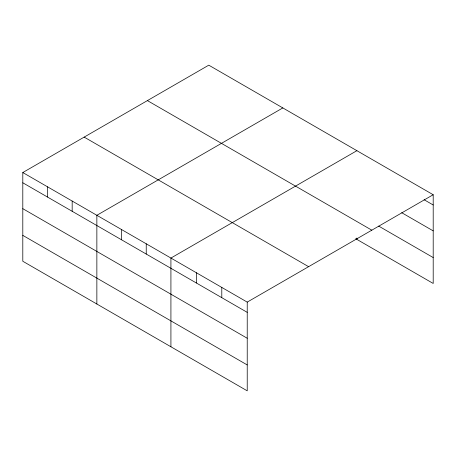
<?xml version="1.0" encoding="UTF-8"?>
<svg xmlns="http://www.w3.org/2000/svg" width="456" height="456" viewBox="0 0 456 456"><rect width="100%" height="100%" fill="white"/><g stroke="black" fill="none" stroke-linecap="round" stroke-linejoin="round"><path stroke-width="0.68" d="M22.8 172.539L247.226 302.111L247.226 390.832L22.8 261.26L22.8 172.539L208.774 65.168L433.2 194.74L433.2 283.461L355.691 238.71M282.834 107.924L96.86 215.295L96.86 304.021M356.894 150.685L170.92 258.056L170.92 346.777M247.226 302.111L433.2 194.74M424.114 199.739L433.2 204.983M401.707 212.701L433.2 230.878M378.697 226.096L433.2 257.566M147.402 100.599L371.828 230.172M84.172 137.108L308.598 266.68M22.8 182.782L247.226 312.354M22.8 208.677L247.226 338.249M22.8 235.364L247.226 364.937M356.894 238.009L356.894 239.406M221.793 287.422L221.793 297.665M196.359 272.739L196.359 282.982M146.233 243.8L146.233 254.043M121.547 229.55L121.547 239.793M72.173 201.045L72.173 211.288M47.487 186.789L47.487 197.032"/></g></svg>
